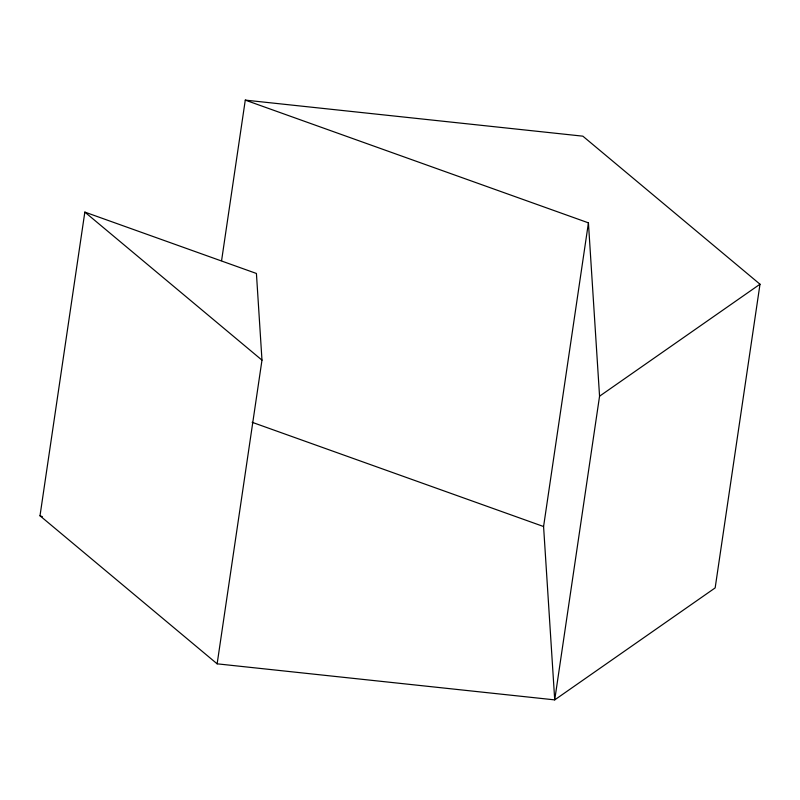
<?xml version="1.0" encoding="UTF-8"?>
<svg xmlns="http://www.w3.org/2000/svg" width="800" height="800" viewBox="0 0 800 800"><rect width="100%" height="100%" fill="white"/><g stroke="black" fill="none" stroke-linecap="round" stroke-linejoin="round"><path stroke-width="1.2" d="M217.14 663.83L40 515.79L84.84 212.1L256.42 273.47L261.98 360.14L217.14 663.83L554.72 699.88L715.16 587.9L760 284.21L582.86 136.17L245.28 100.12L221.59 260.6M588.43 222.85L599.56 396.2L554.72 699.88L543.58 526.53L588.43 222.85L245.28 100.12M599.56 396.2L760 284.21M252.15 422.3L543.58 526.53M40 515.79L42.35 516.63M84.84 212.1L261.98 360.14"/></g></svg>
